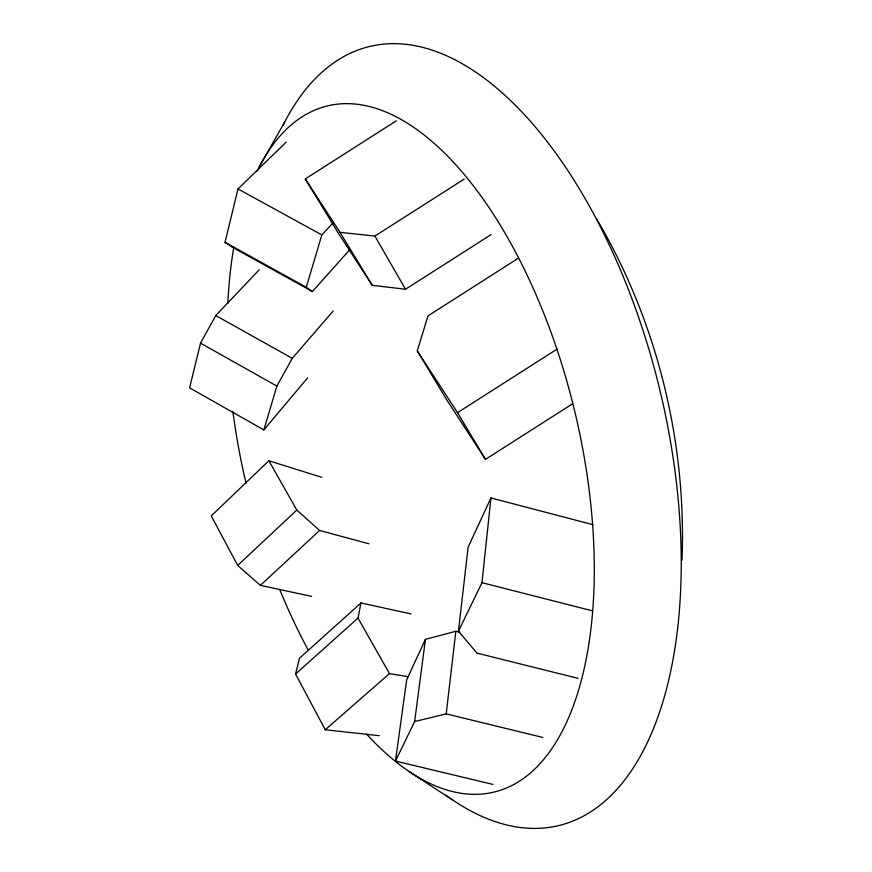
<?xml version="1.0" encoding="UTF-8"?>
<svg xmlns="http://www.w3.org/2000/svg" width="872" height="872" viewBox="0 0 872 872"><rect width="100%" height="100%" fill="white"/><g stroke="black" fill="none" stroke-linecap="round" stroke-linejoin="round"><path stroke-width="1.31" d="M681.991 560.271C686.656 441.57 656.987 321.485 596.721 219.046M578.027 678.329L476.995 653.128L458.454 631.197L481.976 582.681L490.936 497.945L593.004 524.682M458.454 631.197L468.111 547.202L490.936 497.945M492.887 784.397L395.474 761.082L414.636 721.547L446.213 713.874L455.827 631.284L459.762 632.265M414.636 721.547L425.427 639.35L455.827 631.284M395.474 761.082L406.668 679.822L425.427 639.35M379.353 735.706L325.267 729.755L295.564 674.023L358.021 618.095L360.975 602.966L410.93 613.888M259.257 269.731L215.776 315.544L200.506 343.143L189.627 387.866L263.856 429.907L307.554 377.958M349.934 249.534L312.427 291.553L232.693 247.419L225.02 242.307L238.002 188.93L286.212 142.125M295.564 674.023L299.543 658.175L360.975 602.966M263.856 429.907L276.882 386.1L292.273 358.348L333.18 311.01M312.427 291.553L306.268 287.27L321.833 234.939L332.842 223.036M572.479 403.856L485.475 459.381L446.802 399.932L417.296 350.915L427.978 315.893L517.87 258.504M259.235 166.944L284.828 121.742M321.681 477.3L268.87 460.754L211.264 515.897L237.696 565.459L260.401 585.352L311.598 596.383M237.696 565.459L296.796 510.055L268.87 460.754M260.401 585.352L319.599 530.481L368.921 543.79M325.267 729.755L389.479 673.62L408.02 676.661M491.143 234.59L405.513 289.253L372.257 285.329L338.554 233.511L305.276 178.945L396.368 120.783M305.276 178.945L340.058 232.344L374.906 236.083L464.198 179.076M485.475 459.381L457.517 412.663L557.23 349.018M446.213 713.874L542.82 737.45M481.976 582.681L592.262 610.814M238.002 188.93L321.833 234.939M225.02 242.307L306.268 287.27M215.776 315.544L292.273 358.348M200.506 343.143L276.882 386.1M409.23 771.622L453.331 800.442M296.796 510.055L319.599 530.481M417.296 350.915L457.517 412.663M340.058 232.344L372.257 285.329M374.906 236.083L405.513 289.253M358.021 618.095L389.479 673.62M256.88 171.62A353.073 168.209 76.3 0 1 493.04 213.673A353.073 168.209 76.3 0 1 582.888 674.187A353.073 168.209 76.3 0 1 366.643 734.159M308.307 650.174A353.073 168.209 76.3 0 1 279.705 589.407M246.046 483.328A353.073 168.209 76.3 0 1 232.889 411.551M227.865 303.26A353.073 168.209 76.3 0 1 233.838 247.059M283.084 125.165A400.858 201.04 76.3 0 1 552.249 148.305A400.858 201.04 76.3 0 1 674.405 651.482A400.858 201.04 76.3 0 1 445.734 795.111"/></g></svg>
